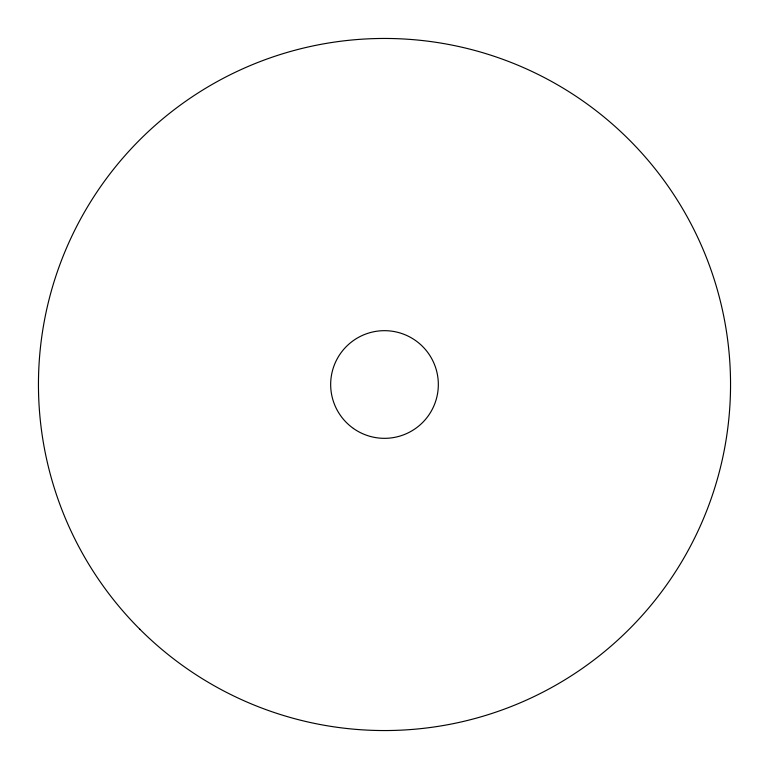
<?xml version="1.0" encoding="UTF-8"?>
<svg xmlns="http://www.w3.org/2000/svg" width="769" height="769" viewBox="0 0 769 769"><rect width="100%" height="100%" fill="white"/><g stroke="black" fill="none" stroke-linecap="round" stroke-linejoin="round"><path stroke-width="1.15" d="M139.804 629.196A346.05 346.05 0 0 0 718.755 474.06A346.05 346.05 0 0 0 294.94 50.245A346.05 346.05 0 0 0 139.804 629.196M353.384 428.429A53.83 53.83 0 0 0 438.099 389.479A53.83 53.83 0 0 0 362.016 335.592A53.83 53.83 0 0 0 353.384 428.429"/></g></svg>
